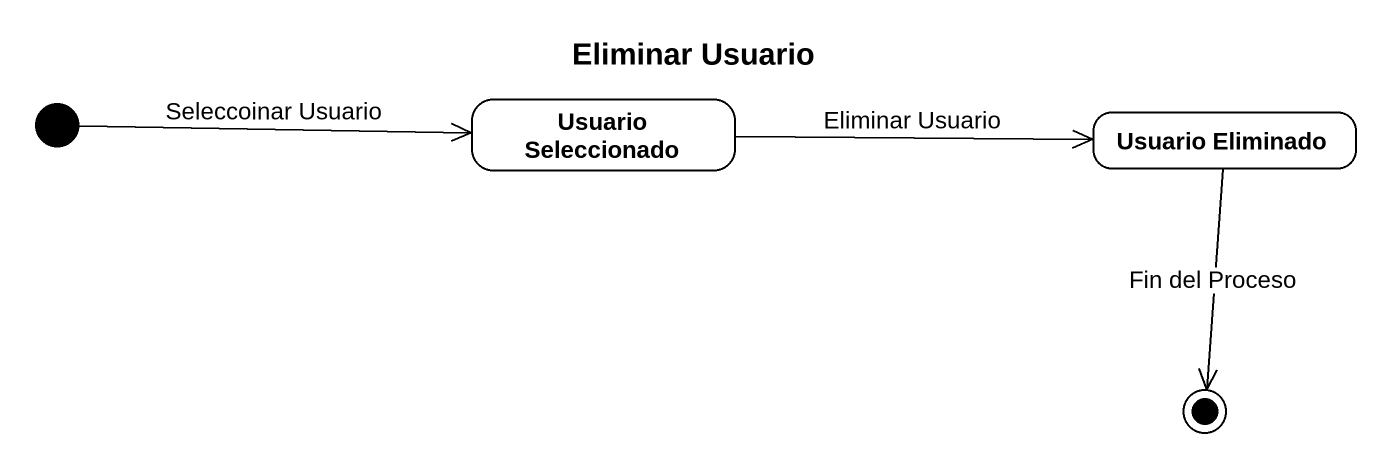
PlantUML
@startuml
title Eliminar Usuario
hide empty description
state "Usuario Seleccionado" as Usuario_Seleccionado
state "Usuario Eliminado" as Usuario_Eliminado
[*] -right-> Usuario_Seleccionado : Seleccoinar Usuario
Usuario_Seleccionado -right-> Usuario_Eliminado : Eliminar Usuario
Usuario_Eliminado --> [*] : Fin del Proceso
@enduml
